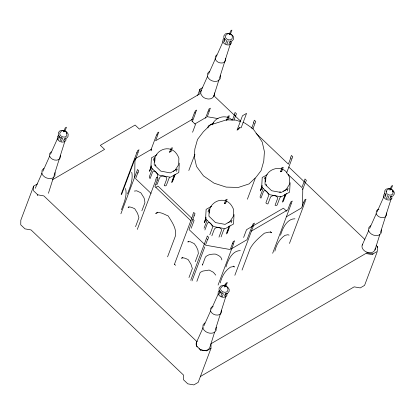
<?xml version="1.0" encoding="UTF-8"?>
<svg xmlns="http://www.w3.org/2000/svg" width="415" height="415" viewBox="0 0 415 415"><rect width="100%" height="100%" fill="white"/><g stroke="black" fill="none" stroke-linecap="round" stroke-linejoin="round"><path stroke-width="0.62" d="M33.61 186.153L33.542 190.791L37.775 194.822L43.855 195.906L196.383 341.12L196.321 345.757L200.554 349.788L200.269 350.618M55.122 172.604L54.868 175.856L53.089 177.864C48.944 179.731 43.648 177.729 41.822 173.558L42.081 170.306L43.86 168.298M60.403 155.329L60.196 157.98L58.743 159.614C55.371 161.139 51.055 159.505 49.572 156.107L49.779 153.457L51.232 151.823M66.073 138.169L65.902 140.327L64.719 141.66C61.975 142.9 58.458 141.572 57.249 138.807L57.42 136.649L58.598 135.316M207.656 76.08L200.86 91.316L200.824 93.966L202.52 96.565A6.889 4.975 20.6 0 0 211.972 98.231L212.309 97.847A6.235 4.503 20.6 0 0 213.99 95.232M202.401 264.184L202.385 265.18L205.446 257.03C207.941 254.322 211.873 254.047 215.318 254.073C218.041 255.08 221.563 256.579 221.875 259.92M207.967 127.913L208.216 126.036L213.73 122.824M214.643 92.908L214.591 96.389L240.871 121.408M216.329 327.207L216.075 330.49L214.27 332.534C210.063 334.433 204.683 332.394 202.831 328.156L203.08 324.872L204.891 322.834M220.448 75.577L220.189 78.777L218.446 80.743C214.394 82.569 209.212 80.614 207.422 76.526L207.676 73.331L209.419 71.364M221.496 310.192L221.288 312.869L219.815 314.529C216.386 316.074 212.008 314.42 210.498 310.965L210.706 308.288L212.179 306.628L213.186 306.363M225.76 58.276L225.553 60.881L224.136 62.483C220.832 63.972 216.609 62.375 215.157 59.049L215.364 56.445L216.78 54.842M227.052 293.291L226.886 295.475L225.687 296.824C222.897 298.084 219.328 296.735 218.098 293.924L218.264 291.745L219.462 290.391M231.435 42.828L231.461 41.09M302.54 206.11L302.794 188.42M381.473 229.806L381.224 232.96L379.502 234.906C375.492 236.716 370.367 234.776 368.598 230.74L368.847 227.586L370.574 225.641M386.64 212.947L386.438 215.52L385.032 217.102C381.764 218.575 377.588 216.998 376.151 213.709L376.353 211.136L377.759 209.554L378.957 209.238M134.709 177.189L134.979 158.862M151.314 165.694L149.509 171.343L151.283 166.623M179.296 163.095L178.787 172.531L170.415 177.247L158.857 175.094L150.878 167.338L151.392 157.897L156.969 154.754M234.034 214.555L233.526 223.996L225.153 228.712L213.595 226.559L205.617 218.798L206.125 209.357L211.707 206.214M262.14 185.292L260.335 190.947L262.109 186.221M290.121 182.693L289.608 192.135L281.24 196.85L269.683 194.697L261.704 186.937L262.213 177.496L267.234 174.668M194.417 155.35L194.858 148.944L197.514 139.44L203.386 131.721L210.457 124.91L226.512 119.847L235.699 120.106L240.576 121.688M154.951 159.562L155.117 157.244C157.425 151.07 164.299 147.351 170.674 149.27M209.689 211.022L209.855 208.704C212.164 202.53 219.037 198.811 225.412 200.73M265.776 179.161L265.942 176.842C268.728 168.262 281.111 165.263 286.889 172.541M194.817 155.013L194.319 156.787L196.534 166.493L203.475 175.887L214.047 183.165L226.165 187.103L238.329 187.44L249.057 183.918L256.226 177.008L261.113 170.586L263.769 161.082L264.417 151.657L262.233 142.086L258.099 135.695L252.849 128.583L244.845 123.079L243.014 122.482M214.659 332.01L209.731 347.671A6.469 4.669 20.6 0 1 208.252 349.342L207.905 349.736A7.148 5.162 20.6 0 1 199.003 348.756M215.224 330.205L220.526 313.351M220.718 312.749L226.019 295.885M48.425 193.291L53.639 176.795M54.028 175.576L59.438 158.473M59.63 157.861L64.849 141.37M213.735 96.239L218.98 79.722M219.369 78.502L224.806 61.379M225.003 60.766L230.444 43.637M374.937 249.98L379.829 234.542M380.415 232.691L391.179 198.707M58.391 137.905L59.153 135.876M37.49 195.652L37.775 194.822M58.603 139.419L59.703 136.499M60.051 140.799L61.342 137.37M63.723 131.83L65.186 127.929L66.452 127.192L64.989 131.093L63.739 131.82L64.595 130.839L64.984 131.093M61.441 141.328L62.727 137.899M63.588 140.887L64.543 138.351M64.621 140.286L65.575 137.749M121.175 194.267L137.619 150.603L139.035 149.774L137.982 152.155M121.538 194.619L134.325 160.61M138.164 152.326L135.259 160.06L135.913 158.328L151.755 149.089L151.096 150.827M121.45 209.746C123.846 203.241 127.358 195.745 125.6 188.711L125.325 188.643M127.498 193.919C130.071 187.258 133.168 179.84 131.835 172.573L131.534 172.381M120.884 213.792L136.577 172.049M137.863 172.697L135.612 178.689L151.107 193.442M150.904 150.028L156.585 134.911M157.882 134.714L155.609 140.758L192.508 119.25M153.311 160.377L154.422 157.425L154.193 164.714L160.787 171.125L170.337 172.905L177.257 169.009L176.365 171.369M151.309 167.556L150.422 169.922L149.54 170.415M135.549 226.683L138.926 217.699L137.521 213.263L134.725 208.709C132.639 207.946 130.346 206.286 128.064 207.355L128.992 206.81M141.863 210.82L144.928 202.67L144.519 199.371L143.901 197.644L140.841 192.799L136.711 190.801L134.356 191.066M137.298 229.412L155.931 179.835M157.062 177.988L157.503 176.806A3.673 2.174 60.6 0 0 155.941 172.038A3.673 2.174 60.6 0 0 152.59 172.028L150.147 178.523L149.307 177.708L149.338 176.78L151.781 170.285A3.673 0.607 -79.5 0 0 152.238 168.729M157.218 180.484L154.945 186.527L191.045 220.894M197.649 95.419L199.994 89.168L199.931 93.806L139.367 129.107L135.114 125.055L100.321 145.333L104.575 149.384L52.347 179.83M199.708 89.972L200.014 89.158L202.722 87.581M191.689 120.111L194.417 112.859M192.321 121.678L195.714 112.662M223.939 40.826L224.707 38.792M224.292 41.936L225.246 39.394M172.401 181.075L174.622 175.166M175.26 174.326L172.37 182.003L171.488 182.496L173.932 176.001A3.673 1.318 -45.8 0 0 174.035 175.006M225.563 43.668L226.855 40.234M192.576 132.245L195.501 124.464L191.855 120.988M230.455 34.004L231.923 30.098L230.688 30.819L229.22 34.725L230.455 34.004L230.076 33.74L229.236 34.715M226.922 44.187L228.214 40.753M229.028 43.746L229.983 41.204M230.04 43.16L230.802 41.127M230.584 41.754L230.968 40.737M205.513 118.176L208.994 108.995L210.41 108.17L209.357 110.551M209.539 110.722L207.287 116.714L218.083 118.617M188.804 170.518L194.931 154.219M167.577 256.849L175.623 235.445C176.417 228.037 171.867 221.776 168.111 215.878C164.148 214.503 159.998 210.986 155.687 213.419L157.825 212.174M174.305 264.651L192.944 215.069M194.225 215.717L189.027 229.547L204.533 244.311M191.191 228.245L194.116 220.464L192.71 219.125M232.504 119.878L234.304 115.085M233.998 119.971L235.59 115.733M206.053 217.154L204.247 222.808L206.022 218.083M208.05 211.837L209.16 208.885L208.932 216.179L215.525 222.59L225.075 224.37L231.995 220.469L231.103 222.834M205.155 221.382L206.048 219.021M204.076 228.24L206.52 221.745A3.673 0.607 -79.5 0 0 206.976 220.194M204.886 229.988L207.329 223.488A3.673 2.174 60.6 0 1 210.68 223.503A3.673 2.174 60.6 0 1 212.241 228.271L209.798 234.766M188.97 277.542L192.347 268.552L190.936 264.122L188.14 259.562C186.06 258.804 183.762 257.139 181.48 258.208L182.88 257.393M195.283 261.678L198.349 253.524L197.939 250.229L196.451 246.821L194.262 243.657L190.132 241.66L187.772 241.919L188.706 241.374M190.734 280.27L206.421 238.526M192 280.919L204.792 246.909M207.708 239.18L205.456 245.172L230.211 249.524L233.214 241.613L234.631 240.783L233.578 243.164M251.625 128.282L253.658 122.871M211.858 235.808L214.296 229.313A3.673 2.469 1.8 0 1 218.752 227.596A3.673 2.469 1.8 0 1 221.418 230.636L218.975 237.136M252.896 128.961L254.945 123.52M196.845 281.38L200.222 272.396L202.8 271.088L209.155 270.051L213.377 272.281L215.759 275.129M221.071 236.866L223.514 230.367A3.673 1.318 -45.8 0 1 224.308 228.987M226.227 233.961L228.67 227.462A3.673 1.318 -45.8 0 0 228.774 226.471M227.14 232.535L228.691 228.4M227.109 233.463L229.993 225.786M247.387 199.205L255.241 178.305M218.072 285.079L233.759 243.335M225.957 267.058C227.731 260.558 232.364 250.416 240.327 250.644M220.272 282.952C221.776 276.566 224.904 270.85 230.424 267.146L233.297 266.565L234.47 266.97L233.557 266.098M219.25 293.021L219.929 291.221M219.618 294.173L220.515 291.771M264.583 178.798L265.247 177.023L265.019 184.312L271.607 190.729L281.163 192.508L288.077 188.607L287.19 190.973M220.946 295.947L222.212 292.57M262.13 187.16L261.243 189.52L260.361 190.018M243.615 237.473L246.541 229.687L283.44 208.18L286.63 211.219M223.4 293.711L222.352 296.486L221.537 296.512M224.531 296.051L225.433 293.649M225.578 295.439L226.258 293.638M252.18 225.921L246.987 239.746L231.145 248.979M234.843 275.306L253.477 225.724M242.049 270.072L250.095 248.668C253.456 242.334 259.069 237.769 264.407 233.183L268.759 232.151L270.435 232.167L271.592 232.81L270.31 231.591M290.671 158.105L288.399 164.148L256.05 133.35M286.729 172.661L291.952 158.753M283.227 200.673L283.891 198.904M284.337 197.722L285.447 194.77M286.303 193.333L283.196 201.602L282.314 202.1L284.757 195.6A3.673 1.318 -45.8 0 0 284.633 194.345M290.012 203.869L287.74 209.912L251.402 231.093M272.676 253.254L291.309 203.672M280.561 235.232C282.335 228.732 286.967 218.591 294.93 218.814M274.875 251.127C276.38 244.736 279.508 239.019 285.027 235.321L287.901 234.734L289.073 235.139M304.133 181.563L301.881 187.554L286.853 173.247M302.685 189.473L305.414 182.211M289.447 243.475L305.139 201.732M384.741 195.942L385.411 194.158M385.089 197.037L385.981 194.661M386.349 198.749L387.605 195.403M391.148 189.292L392.58 185.484L391.355 186.2L389.924 190.008L391.148 189.297L390.769 189.043L389.944 189.997M387.833 198.889L388.954 195.916M389.773 198.832L390.671 196.451M390.774 198.251L391.667 195.87M392.154 197.919L390.868 199.584C388.207 200.782 384.809 199.496 383.636 196.819L383.802 194.723L384.944 193.437M376.146 245.488L377.417 246.697L377.111 247.511L377.437 246.718L377.37 251.355L373.038 253.876L372.712 254.686L366.658 253.632M377.064 252.164L364.577 285.385L360.23 287.917L354.171 286.853L200.492 376.431M386.261 191.917L386.469 191.393M225.402 284.908L224.997 284.669L224.142 285.644L225.433 284.84M208.439 74.321L215.494 58.505M216.018 57.332L223.073 41.51M35.275 188.265L42.076 173.06M42.864 171.307L49.665 156.107M50.454 154.349L57.514 138.563M362.207 245.115L368.811 230.33M369.604 228.556L376.234 213.72M377.002 212.008L383.891 196.596M196.373 342.562L203.106 327.596M203.884 325.868L210.613 310.913M211.391 309.18L218.383 293.644M212.278 124.863C214.944 116.968 226.289 113.918 232.104 120.132M175.255 169.932L178.632 164.812L178.907 158.146C177.449 154.484 175.109 150.811 171.177 149.509M230.289 221.003L233.37 216.272L233.645 209.611C232.187 205.944 229.848 202.271 225.916 200.974M286.376 189.141L289.457 184.41L289.732 177.75L288.077 174.357M66.649 138.143L67.972 136.644L68.2 134.128L66.924 132.172L65.129 131.057M224.147 38.294L222.99 39.596L222.819 41.718C224.007 44.426 227.446 45.728 230.133 44.514L231.29 43.212M232.052 40.976L233.349 39.513L233.578 37.034C232.244 33.994 228.39 32.536 225.371 33.9L223.872 35.887L223.846 37.838L225.096 39.752M200.86 91.316L201.591 90.496M237.619 129.885L239.585 127.69L241.141 127.799L246.567 113.357L242.479 115.738L237.053 130.18L239.585 127.69M226.528 120.262L227.358 119.525L227.861 119.65M169.678 152.087L170.451 151.517L170.959 151.646L172.427 147.75L171.141 148.191L169.616 152.243L170.451 151.517L170.902 151.807M224.416 203.552L225.189 202.977L225.698 203.111L227.166 199.216L225.879 199.651L224.354 203.708L225.189 202.977L225.641 203.267M280.499 171.685L281.277 171.115L281.785 171.25M226.574 34.346L228.852 33.522M387.325 189.603L389.566 188.809M61.041 131.389L62.743 130.564L63.863 130.595M221.89 286.547L223.612 285.733M37.417 183.933L33.625 186.143L20.817 220.183L20.75 224.821L25.004 228.873L31.063 229.941L183.596 375.15L183.529 379.787L187.782 383.839L193.841 384.902L198.188 382.371L210.981 348.341L211.048 343.703L366.964 252.823L373.018 253.871M156.766 135.083L157.446 132.925L158.867 132.095L157.7 134.538M194.599 113.03L195.278 110.872L196.694 110.048L195.532 112.491M136.768 152.86L137.049 152.694M208.143 111.256L208.423 111.09M194.884 123.945L206.354 117.258M155.89 187.336L158.016 186.096L191.772 218.228M252.367 226.092L253.046 223.934L254.462 223.104L253.295 225.547M290.194 204.04L290.879 201.882L292.295 201.057L291.128 203.5M232.369 243.87L232.649 243.704M303.744 202.266L304.024 202.1M304.952 201.56L306.011 199.179L304.594 200.004L301.591 207.92L286.293 216.832M210.96 348.351L206.629 350.872L200.575 349.809M390.551 196.726L392.746 196.145L394.224 194.184L394.25 192.254L393.015 190.361L391.387 189.349M225.293 293.981L227.596 293.369L229.137 291.335L229.168 289.312L227.871 287.325L225.594 285.909M388.974 188.794L390.059 188.82M64.683 130.782L62.084 130.32L59.812 130.922L58.489 132.416L58.261 134.937L59.537 136.888L61.778 138.283M390.847 189.012L388.326 188.571L386.132 189.147L384.85 190.599L384.627 193.037L385.862 194.931M225.07 285.816L222.954 285.447L220.65 286.054L219.11 288.093L219.079 290.116L220.375 292.098L222.653 293.514M155.9 184.12L157.119 184.348L159.557 177.848A3.673 2.469 1.8 0 1 164.013 176.136A3.673 2.469 1.8 0 1 166.68 179.176L164.236 185.671L165.455 185.899L166.332 185.401L168.775 178.907A3.673 1.318 -45.8 0 1 169.569 177.521M253.845 122.762L253.534 122.467L254.385 120.205L255.77 121.528L254.758 123.629M290.858 157.996L290.547 157.7L291.392 155.443L292.783 156.761L291.766 158.862M234.491 114.976L234.216 114.716L235.066 112.46L236.451 113.777L235.606 116.034L235.404 115.842M304.32 181.454L304.968 179.005L306.353 180.323L305.502 182.579L305.233 182.32M288.747 166.98L364.775 239.367M156.118 179.726L155.807 179.43L156.657 177.169L158.042 178.492L157.031 180.592M193.131 214.96L192.819 214.664L193.665 212.407L195.055 213.725L194.038 215.826M136.763 171.94L137.412 169.491L138.797 170.809L137.951 173.071L137.676 172.806M206.608 238.418L207.256 235.969L208.641 237.292L207.796 239.548L207.521 239.289M174.679 264.433L175.592 265.299M392.082 189.821L392.704 190.661L393.114 192.472L392.901 191.528M231.394 34.559L232.021 35.405L232.431 37.251M226.875 286.812L227.524 287.694L227.965 289.556M65.959 131.628L66.779 133.293M66.597 132.494L66.799 133.386M392.704 190.661L392.881 191.445M232.27 37.791A3.585 2.589 20.6 0 1 227.436 39.409A3.585 2.589 20.6 0 1 226.367 34.87M392.958 192.996A3.543 2.557 20.6 0 1 388.175 194.599A3.543 2.557 20.6 0 1 387.117 190.112M375.196 248.44A6.168 4.451 20.6 0 1 373.526 251.573L373.194 251.947A6.816 4.918 20.6 0 1 364.629 250.961A6.816 4.918 20.6 0 1 362.71 244.217M227.814 290.09A3.719 2.682 20.6 0 1 222.793 291.771A3.719 2.682 20.6 0 1 221.683 287.061M197.203 346.992A7.148 5.162 20.6 0 1 197.286 341.197M66.623 133.838A3.662 2.64 20.6 0 1 65.041 136.945A3.662 2.64 20.6 0 1 60.471 135.43A3.662 2.64 20.6 0 1 60.834 131.913M263.063 188.332A3.673 0.607 -79.5 0 1 262.607 189.883L260.163 196.378L260.132 197.307L260.973 198.126L263.416 191.626A3.673 2.174 60.6 0 1 266.767 191.642A3.673 2.174 60.6 0 1 268.329 196.409L265.885 202.904L266.726 203.724L267.94 203.947L270.383 197.452A3.673 2.469 1.8 0 1 274.839 195.735A3.673 2.469 1.8 0 1 277.505 198.775L275.062 205.275L276.276 205.503L277.158 205.005L279.601 198.505A3.673 1.318 -45.8 0 1 280.986 196.399M286.08 189.536A11.527 8.321 20.6 0 1 283.538 191.201M280.665 191.938A11.527 8.321 20.6 0 1 279.44 192.026M266.705 185.329A11.527 8.321 20.6 0 1 266.134 184.161M265.59 181.874A11.527 8.321 20.6 0 1 265.797 179.7M174.829 170.326A11.527 8.321 20.6 0 1 173.294 171.333M155.879 165.725A11.527 8.321 20.6 0 1 155.314 164.558M154.764 162.275A11.527 8.321 20.6 0 1 154.971 160.097M209.43 213.154A11.527 8.321 20.6 0 1 209.653 211.541M229.568 221.786A11.527 8.321 20.6 0 1 228.032 222.793M228.053 116.205L226.59 120.101L227.358 119.525L227.804 119.805L229.324 115.754L228.053 116.205M226.035 283.217L224.588 287.061L225.47 286.075L225.869 286.314L227.316 282.47L226.035 283.217M281.967 167.79L280.441 171.846L281.277 171.115L281.728 171.405L283.248 167.349L281.967 167.79"/></g></svg>
